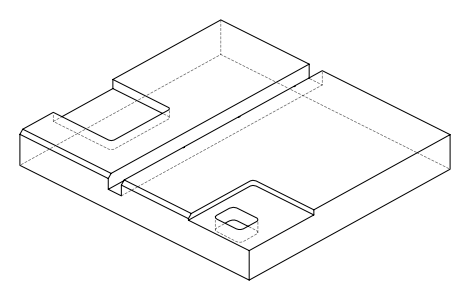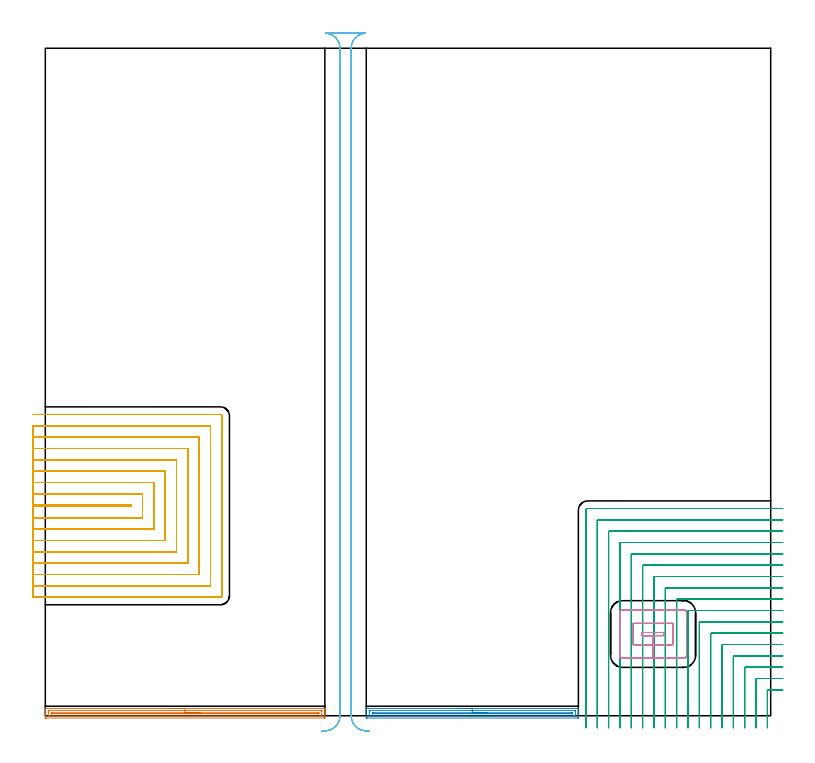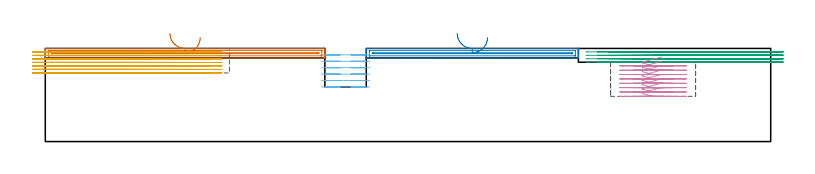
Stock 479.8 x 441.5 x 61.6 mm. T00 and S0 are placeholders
(PLAN: 6 operations, 4 tool changes, 94 min)
(1 AREA_MILL | FG_CHAMFER_SURFACE | UGT0205_001 | 4.6 min | 3749 mm3)
(2 AREA_MILL_1 | FG_CHAMFER_SURFACE_1 | UGT0205_001 | 3.53 min | 2939 mm3)
(3 MILL_CORNER_NOTCH_RECTANGULAR | CORNER_NOTCH_RECTANGULAR | NXT0201_013 | Follow Part, ap 2.5, ae 75% | 22.87 min | 164346 mm3)
(4 MILL_RECTANGULAR_POCKET | POCKET_RECTANGULAR_STRAIGHT | NXT0201_011 | Follow Part, ap 3, ae 75% | 5.2 min | 54830 mm3)
(5 MILL_SLOT | SLOT_PARTIAL_RECTANGULAR | NXT0201_013 | Follow Part, ap 2.5, ae 75% | 45.99 min | 258068 mm3)
(6 MILL_RECTANGULAR_SLOT | SLOT_RECTANGULAR | UGT0201_136 | Follow Part, ap 5, ae 75% | 11.79 min | 308305 mm3)
(TOOL UGT0205_001 | Chamfer Mill 20 x 3 x 45 deg. | D20 FL50 Z2)
(TOOL NXT0201_013 | ENDMILL 10mm | D10 FL30 Z4)
(TOOL NXT0201_011 | ENDMILL 12mm [2P460-1200-NA 1630] | D12 FL38 Z6)
(TOOL UGT0201_136 | Carbide End Mill 20.0 | D20 FL30 Z4)
(OP 1 AREA_MILL)
G17 G21 G94 G90
T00 M6
G54
G17 G0 G90 X82.45 Y4.8 S1061 M3
G43 Z71.6 H0
G94 G1 X82.488 Z70.728 F250.
X82.602 Z69.863
X82.791 Z69.012
X83.053 Z68.18
X83.387 Z67.374
X83.79 Z66.6
X84.258 Z65.864
X84.79 Z65.172
X85.379 Z64.529
X86.022 Z63.939
X86.714 Z63.408
X87.45 Z62.94
X88.224 Z62.537
X89.03 Z62.203
X89.862 Z61.941
X90.713 Z61.752
X91.578 Z61.638
X92.45 Z61.6
X184.753
X184.89 Y4.805 Z61.595
X184.892 Y4.783 Z61.574
X184.9 Y4.466 Z61.265
Y4.015 Z60.815
Y3.419 Z60.214
Y1.352 Z58.149
Y0.765 Z57.56
Y0.174 Z56.969
Y-0.119 Z56.676
Y-0.711 Z56.085
X184.897 Y-1.004 Z55.792
X184.891 Y-1.491 Z55.305
X184.798 Y-1.494 Z55.303
X184.304 Y-1.5 Z55.3
X0.596
X0.102 Y-1.494 Z55.303
X0.008 Y-1.491 Z55.305
X0. Y-1.004 Z55.792
Y0.765 Z57.56
Y1.352 Z58.149
Y1.65 Z58.447
Y3.419 Z60.214
Y4.015 Z60.815
Y4.304 Z61.103
Y4.466 Z61.265
X0.008 Y4.783 Z61.574
X0.01 Y4.805 Z61.595
X0.147 Y4.8 Z61.6
X92.45
Y3.386 Z60.186
X182.554
X182.741 Y3.385 Z60.185
X182.834 Y3.383 Z60.183
X182.878 Y3.379 Z60.179
X182.89 Y3.377 Z60.177
X182.892 Y3.362 Z60.162
X182.897 Y3.266 Z60.066
X182.9 Y3.043 Z59.843
X182.899 Y0.765 Z57.565
X182.898 Y0.391 Z57.191
X182.89 Y0.012 Z56.812
X182.886 Y-0.079 Z56.721
X182.841 Y-0.081 Z56.719
X182.735 Y-0.084 Z56.716
X182.52 Y-0.086 Z56.714
X182.486
X2.346
X2.159 Y-0.085 Z56.715
X2.066 Y-0.083 Z56.717
X2.022 Y-0.079 Z56.721
X2.01 Y-0.077 Z56.723
X2.008 Y-0.062 Z56.738
X2.003 Y0.034 Z56.834
X2. Y0.257 Z57.057
Y2.535 Z59.335
X2.002 Y2.909 Z59.709
X2.01 Y3.288 Z60.088
X2.014 Y3.379 Z60.179
X2.059 Y3.381 Z60.181
X2.165 Y3.384 Z60.184
X2.38 Y3.386 Z60.186
X2.414
X92.45
Y1.971 Z58.771
X180.413
X180.737 Y1.97 Z58.77
X180.844 Y1.967 Z58.767
X180.879 Y1.965 Z58.765
X180.89 Y1.956 Z58.756
X180.894 Y1.92 Z58.72
X180.898 Y1.812 Z58.612
X180.899 Y1.65 Z58.45
X180.897 Y1.491 Z58.291
X180.889 Y1.336 Z58.136
X180.737 Y1.333 Z58.133
X180.168 Y1.329 Z58.129
X4.487
X4.163 Y1.33 Z58.13
X4.056 Y1.333 Z58.133
X4.021 Y1.335 Z58.135
X4.01 Y1.344 Z58.144
X4.006 Y1.38 Z58.18
X4.002 Y1.488 Z58.288
X4.001 Y1.65 Z58.45
X4.003 Y1.809 Z58.609
X4.011 Y1.964 Z58.764
X4.163 Y1.967 Z58.767
X4.732 Y1.971 Z58.771
X92.45
X93.322 Z58.81
X94.186 Z58.923
X95.038 Z59.112
X95.87 Z59.375
X96.676 Z59.708
X97.45 Z60.111
X98.186 Z60.58
X98.878 Z61.111
X99.521 Z61.7
X100.11 Z62.344
X100.641 Z63.036
X101.11 Z63.771
X101.513 Z64.545
X101.847 Z65.351
X102.109 Z66.183
X102.298 Z67.035
X102.412 Z67.9
X102.45 Z68.771
G0 Z71.6
M5
M2
(OP 2 AREA_MILL_1)
G17 G21 G94 G90
T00 M6
G54
G17 G0 G90 X272.45 Y4.8 S1061 M3
G43 Z71.6 H0
G94 G1 X272.488 Z70.728 F250.
X272.602 Z69.864
X272.791 Z69.012
X273.053 Z68.18
X273.387 Z67.374
X273.79 Z66.6
X274.258 Z65.864
X274.79 Z65.172
X275.379 Z64.529
X276.022 Z63.94
X276.714 Z63.408
X277.45 Z62.94
X278.224 Z62.537
X279.03 Z62.203
X279.862 Z61.941
X280.714 Z61.752
X281.578 Z61.638
X282.45 Z61.6
X352.451
X352.591 Y4.797 Z61.588
X352.593 Y4.783 Z61.574
X352.6 Y4.467 Z61.267
Y4.012 Z60.811
Y3.419 Z60.214
Y1.354 Z58.151
Y0.765 Z57.56
Y0.175 Z56.97
Y-0.119 Z56.676
Y-0.71 Z56.086
X352.597 Y-1.004 Z55.792
X352.591 Y-1.491 Z55.305
X352.499 Y-1.494 Z55.303
X352.005 Y-1.5 Z55.3
X212.895
X212.401 Y-1.494 Z55.303
X212.309 Y-1.491 Z55.305
X212.3 Y-1.004 Z55.792
Y0.765 Z57.56
Y1.353 Z58.151
Y1.65 Z58.447
Y3.419 Z60.214
Y4.012 Z60.811
Y4.304 Z61.103
Y4.468 Z61.267
X212.307 Y4.783 Z61.574
X212.309 Y4.797 Z61.588
X212.449 Y4.8 Z61.6
X282.45
Y3.386 Z60.186
X350.255
X350.441 Y3.385 Z60.185
X350.534 Y3.382 Z60.182
X350.579 Y3.379 Z60.179
X350.59 Y3.376 Z60.176
X350.592 Y3.361 Z60.161
X350.597 Y3.266 Z60.066
X350.6 Y3.044 Z59.844
X350.599 Y0.765 Z57.565
X350.598 Y0.391 Z57.191
X350.59 Y0.014 Z56.814
X350.587 Y-0.079 Z56.721
X350.542 Y-0.081 Z56.719
X350.436 Y-0.084 Z56.716
X350.221 Y-0.086 Z56.714
X350.187
X214.645
X214.459 Y-0.085 Z56.715
X214.366 Y-0.083 Z56.717
X214.321 Y-0.079 Z56.721
X214.31 Y-0.076 Z56.724
X214.308 Y-0.061 Z56.739
X214.303 Y0.034 Z56.834
X214.3 Y0.256 Z57.056
X214.301 Y2.535 Z59.335
X214.302 Y2.909 Z59.709
X214.31 Y3.286 Z60.086
X214.313 Y3.379 Z60.179
X214.358 Y3.381 Z60.181
X214.464 Y3.384 Z60.184
X214.679 Y3.386 Z60.186
X214.713
X282.45
Y1.972 Z58.772
X348.114 Y1.971 Z58.771
X348.438 Y1.97 Z58.77
X348.545 Y1.967 Z58.767
X348.58 Y1.965 Z58.765
X348.59 Y1.954 Z58.754
X348.594 Y1.918 Z58.718
X348.598 Y1.811 Z58.611
X348.599 Y1.65 Z58.45
X348.598 Y1.491 Z58.291
X348.59 Y1.335 Z58.135
X348.438 Y1.333 Z58.133
X347.869 Y1.329 Z58.129
X216.786
X216.462 Y1.33 Z58.13
X216.355 Y1.333 Z58.133
X216.32 Y1.335 Z58.135
X216.31 Y1.345 Z58.145
X216.306 Y1.382 Z58.182
X216.302 Y1.489 Z58.289
X216.301 Y1.65 Z58.45
X216.302 Y1.809 Z58.609
X216.31 Y1.964 Z58.764
X216.462 Y1.967 Z58.767
X217.031 Y1.971 Z58.771
X282.45 Y1.972 Z58.772
X283.322 Z58.81
X284.186 Z58.923
X285.038 Z59.112
X285.87 Z59.375
X286.676 Z59.708
X287.45 Z60.111
X288.186 Z60.58
X288.878 Z61.111
X289.521 Z61.7
X290.11 Z62.344
X290.642 Z63.036
X291.11 Z63.772
X291.513 Z64.545
X291.847 Z65.351
X292.109 Z66.183
X292.298 Z67.035
X292.412 Z67.9
X292.45 Z68.772
G0 Z71.6
M5
M2
(OP 3 MILL_CORNER_NOTCH_RECTANGULAR)
G17 G21 G94 G90
T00 M6
G54
G17 G0 G90 X487.8 Y17.1 S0 M3
G43 Z71.6 H0
Z59.325
G94 G1 X484.8 F250.
X478.092 F500.
G3 X477.6 Y16.608 R0.5
G1 Y-5.
Y-8. F250.
G0 Z71.6
X487.8 Y24.6
Z59.325
G1 X484.8
X470.593 F500.
G3 X470.1 Y24.107 R0.5
G1 Y16.608
Y-5.
Y-8. F250.
G0 Z71.6
X487.8 Y32.1
Z59.325
G1 X484.8
X463.093 F500.
G3 X462.6 Y31.607 R0.5
G1 Y24.107
Y-5.
Y-8. F250.
G0 Z71.6
X487.8 Y39.6
Z59.325
G1 X484.8
X455.593 F500.
G3 X455.1 Y39.107 R0.5
G1 Y31.607
Y-5.
Y-8. F250.
G0 Z71.6
X487.8 Y47.1
Z59.325
G1 X484.8
X448.093 F500.
G3 X447.6 Y46.607 R0.5
G1 Y39.107
Y-5.
Y-8. F250.
G0 Z71.6
X487.8 Y54.6
Z59.325
G1 X484.8
X440.594 F500.
G3 X440.1 Y54.106 R0.5
G1 Y46.607
Y-5.
Y-8. F250.
G0 Z71.6
X487.8 Y62.1
Z59.325
G1 X484.8
X433.094 F500.
G3 X432.6 Y61.606 R0.5
G1 Y54.106
Y-5.
X432.599 Y-8. F250.
G0 Z71.6
X487.8 Y69.6
Z59.325
G1 X484.8
X425.594 F500.
G3 X425.1 Y69.106 R0.5
G1 Y61.606
Y-5.
X425.099 Y-8. F250.
G0 Z71.6
X487.8 Y77.1
Z59.325
G1 X484.8
X418.095 F500.
G3 X417.6 Y76.605 R0.5
G1 Y69.106
Y-5.
X417.599 Y-8. F250.
G0 Z71.6
X487.8 Y84.6
Z59.325
G1 X484.8
X410.595 F500.
G3 X410.1 Y84.105 R0.5
G1 Y76.605
Y-5.
X410.099 Y-8. F250.
G0 Z71.6
X487.8 Y92.1
Z59.325
G1 X484.8
X403.095 F500.
G3 X402.6 Y91.605 R0.5
G1 Y84.105
Y-5.
X402.599 Y-8. F250.
G0 Z71.6
X487.8 Y99.6
Z59.325
G1 X484.8
X395.595 F500.
G3 X395.1 Y99.105 R0.5
G1 Y91.605
Y-5.
X395.099 Y-8. F250.
G0 Z71.6
X487.8 Y107.1
Z59.325
G1 X484.8
X388.096 F500.
G3 X387.6 Y106.604 R0.5
G1 Y99.105
Y-5.
X387.599 Y-8. F250.
G0 Z71.6
X487.8 Y114.6
Z59.325
G1 X484.8
X380.596 F500.
G3 X380.1 Y114.104 R0.5
G1 Y106.604
Y-5.
X380.098 Y-8. F250.
G0 Z71.6
X487.8 Y122.1
Z59.325
G1 X484.8
X373.096 F500.
G3 X372.6 Y121.604 R0.5
G1 Y114.104
Y-5.
X372.597 Y-8. F250.
G0 Z71.6
X487.8 Y129.6
Z59.325
G1 X484.8
X365.596 F500.
G3 X365.1 Y129.104 R0.5
G1 Y121.604
Y-5.
X365.095 Y-8. F250.
G0 Z71.6
X487.8 Y137.1
Z59.325
G1 X484.8
X358.8 F500.
G3 X357.6 Y135.9 R1.2
G1 Y-4.987
Y-7.987 F250.
G0 Z71.6
X487.8 Y17.1
Z57.05
G1 X484.8
X478.092 F500.
G3 X477.6 Y16.608 R0.5
G1 Y-5.
Y-8. F250.
G0 Z71.6
X487.8 Y24.6
Z57.05
G1 X484.8
X470.593 F500.
G3 X470.1 Y24.107 R0.5
G1 Y-5.
Y-8. F250.
G0 Z71.6
X487.8 Y32.1
Z57.05
G1 X484.8
X463.093 F500.
G3 X462.6 Y31.607 R0.5
G1 Y-5.
Y-8. F250.
G0 Z71.6
X487.8 Y39.6
Z57.05
G1 X484.8
X455.593 F500.
G3 X455.1 Y39.107 R0.5
G1 Y-5.
Y-8. F250.
G0 Z71.6
X487.8 Y47.1
Z57.05
G1 X484.8
X448.093 F500.
G3 X447.6 Y46.607 R0.5
G1 Y-5.
Y-8. F250.
G0 Z71.6
X487.8 Y54.6
Z57.05
G1 X484.8
X440.594 F500.
G3 X440.1 Y54.106 R0.5
G1 Y-5.
Y-8. F250.
G0 Z71.6
X487.8 Y62.1
Z57.05
G1 X484.8
X433.094 F500.
G3 X432.6 Y61.606 R0.5
G1 Y-5.
Y-8. F250.
G0 Z71.6
X487.8 Y69.6
Z57.05
G1 X484.8
X425.594 F500.
G3 X425.1 Y69.106 R0.5
G1 Y-5.
Y-8. F250.
G0 Z71.6
X487.8 Y77.1
Z57.05
G1 X484.8
X418.095 F500.
G3 X417.6 Y76.605 R0.5
G1 Y-5.
Y-8. F250.
G0 Z71.6
X487.8 Y84.6
Z57.05
G1 X484.8
X410.595 F500.
G3 X410.1 Y84.105 R0.5
G1 Y-5.
Y-8. F250.
G0 Z71.6
X487.8 Y92.1
Z57.05
G1 X484.8
X403.095 F500.
G3 X402.6 Y91.605 R0.5
G1 Y-5.
Y-8. F250.
G0 Z71.6
X487.8 Y99.6
Z57.05
G1 X484.8
X395.595 F500.
G3 X395.1 Y99.105 R0.5
G1 Y-5.
Y-8. F250.
G0 Z71.6
X487.8 Y107.1
Z57.05
G1 X484.8
X388.096 F500.
G3 X387.6 Y106.604 R0.5
G1 Y-5.
Y-8. F250.
G0 Z71.6
X487.8 Y114.6
Z57.05
G1 X484.8
X380.596 F500.
G3 X380.1 Y114.104 R0.5
G1 Y-5.
Y-8. F250.
G0 Z71.6
X487.8 Y122.1
Z57.05
G1 X484.8
X373.096 F500.
G3 X372.6 Y121.604 R0.5
G1 Y-5.
Y-8. F250.
G0 Z71.6
X487.8 Y129.6
Z57.05
G1 X484.8
X365.596 F500.
G3 X365.1 Y129.104 R0.5
G1 Y-5.
Y-8. F250.
G0 Z71.6
X487.8 Y137.1
Z57.05
G1 X484.8
X358.8 F500.
G3 X357.6 Y135.9 R1.2
G1 Y-5.
Y-8. F250.
G0 Z71.6
X487.8 Y17.1
Z54.775
G1 X484.8
X478.092 F500.
G3 X477.6 Y16.608 R0.5
G1 Y-5.
Y-8. F250.
G0 Z71.6
X487.8 Y24.6
Z54.775
G1 X484.8
X470.593 F500.
G3 X470.1 Y24.107 R0.5
G1 Y-5.
Y-8. F250.
G0 Z71.6
X487.8 Y32.1
Z54.775
G1 X484.8
X463.093 F500.
G3 X462.6 Y31.607 R0.5
G1 Y-5.
Y-8. F250.
G0 Z71.6
X487.8 Y39.6
Z54.775
G1 X484.8
X455.593 F500.
G3 X455.1 Y39.107 R0.5
G1 Y-5.
Y-8. F250.
G0 Z71.6
X487.8 Y47.1
Z54.775
G1 X484.8
X448.093 F500.
G3 X447.6 Y46.607 R0.5
G1 Y-5.
Y-8. F250.
G0 Z71.6
X487.8 Y54.6
Z54.775
G1 X484.8
X440.594 F500.
G3 X440.1 Y54.106 R0.5
G1 Y-5.
Y-8. F250.
G0 Z71.6
X487.8 Y62.1
Z54.775
G1 X484.8
X433.094 F500.
G3 X432.6 Y61.606 R0.5
G1 Y-5.
Y-8. F250.
G0 Z71.6
X487.8 Y69.6
Z54.775
G1 X484.8
X425.594 F500.
G3 X425.1 Y69.106 R0.5
G1 Y-5.
Y-8. F250.
G0 Z71.6
X487.8 Y77.1
Z54.775
G1 X484.8
X418.095 F500.
G3 X417.6 Y76.605 R0.5
G1 Y-5.
Y-8. F250.
G0 Z71.6
X487.8 Y84.6
Z54.775
G1 X484.8
X410.595 F500.
G3 X410.1 Y84.105 R0.5
G1 Y-5.
Y-8. F250.
G0 Z71.6
X487.8 Y92.1
Z54.775
G1 X484.8
X403.095 F500.
G3 X402.6 Y91.605 R0.5
G1 Y-5.
Y-8. F250.
G0 Z71.6
X487.8 Y99.6
Z54.775
G1 X484.8
X395.595 F500.
G3 X395.1 Y99.105 R0.5
G1 Y-5.
Y-8. F250.
G0 Z71.6
X487.8 Y107.1
Z54.775
G1 X484.8
X388.096 F500.
G3 X387.6 Y106.604 R0.5
G1 Y-5.
Y-8. F250.
G0 Z71.6
X487.8 Y114.6
Z54.775
G1 X484.8
X380.596 F500.
G3 X380.1 Y114.104 R0.5
G1 Y-5.
Y-8. F250.
G0 Z71.6
X487.8 Y122.1
Z54.775
G1 X484.8
X373.096 F500.
G3 X372.6 Y121.604 R0.5
G1 Y-5.
Y-8. F250.
G0 Z71.6
X487.8 Y129.6
Z54.775
G1 X484.8
X365.596 F500.
G3 X365.1 Y129.104 R0.5
G1 Y-5.
Y-8. F250.
G0 Z71.6
X487.8 Y137.1
Z54.775
G1 X484.8
X358.8 F500.
G3 X357.6 Y135.9 R1.2
G1 Y-5.
Y-8. F250.
G0 Z71.6
X487.8 Y17.1
Z52.5
G1 X484.8
X478.092 F500.
G3 X477.6 Y16.608 R0.5
G1 Y-5.
Y-8. F250.
G0 Z71.6
X487.8 Y24.6
Z52.5
G1 X484.8
X470.593 F500.
G3 X470.1 Y24.107 R0.5
G1 Y-5.
Y-8. F250.
G0 Z71.6
X487.8 Y32.1
Z52.5
G1 X484.8
X463.093 F500.
G3 X462.6 Y31.607 R0.5
G1 Y-5.
Y-8. F250.
G0 Z71.6
X487.8 Y39.6
Z52.5
G1 X484.8
X455.593 F500.
G3 X455.1 Y39.107 R0.5
G1 Y-5.
Y-8. F250.
G0 Z71.6
X487.8 Y47.1
Z52.5
G1 X484.8
X448.093 F500.
G3 X447.6 Y46.607 R0.5
G1 Y-5.
Y-8. F250.
G0 Z71.6
X487.8 Y54.6
Z52.5
G1 X484.8
X440.594 F500.
G3 X440.1 Y54.106 R0.5
G1 Y-5.
Y-8. F250.
G0 Z71.6
X487.8 Y62.1
Z52.5
G1 X484.8
X433.094 F500.
G3 X432.6 Y61.606 R0.5
G1 Y-5.
Y-8. F250.
G0 Z71.6
X487.8 Y69.6
Z52.5
G1 X484.8
X425.594 F500.
G3 X425.1 Y69.106 R0.5
G1 Y-5.
Y-8. F250.
G0 Z71.6
X487.8 Y77.1
Z52.5
G1 X484.8
X418.095 F500.
G3 X417.6 Y76.605 R0.5
G1 Y-5.
Y-8. F250.
G0 Z71.6
X487.8 Y84.6
Z52.5
G1 X484.8
X410.595 F500.
G3 X410.1 Y84.105 R0.5
G1 Y-5.
Y-8. F250.
G0 Z71.6
X487.8 Y92.1
Z52.5
G1 X484.8
X403.095 F500.
G3 X402.6 Y91.605 R0.5
G1 Y-5.
Y-8. F250.
G0 Z71.6
X487.8 Y99.6
Z52.5
G1 X484.8
X395.595 F500.
G3 X395.1 Y99.105 R0.5
G1 Y-5.
Y-8. F250.
G0 Z71.6
X487.8 Y107.1
Z52.5
G1 X484.8
X388.096 F500.
G3 X387.6 Y106.604 R0.5
G1 Y-5.
Y-8. F250.
G0 Z71.6
X487.8 Y114.6
Z52.5
G1 X484.8
X380.596 F500.
G3 X380.1 Y114.104 R0.5
G1 Y-5.
Y-8. F250.
G0 Z71.6
X487.8 Y122.1
Z52.5
G1 X484.8
X373.096 F500.
G3 X372.6 Y121.604 R0.5
G1 Y-5.
Y-8. F250.
G0 Z71.6
X487.8 Y129.6
Z52.5
G1 X484.8
X365.596 F500.
G3 X365.1 Y129.104 R0.5
G1 Y-5.
Y-8. F250.
G0 Z71.6
X487.8 Y137.1
Z52.5
G1 X484.8
X358.8 F500.
G3 X357.6 Y135.9 R1.2
G1 Y-5.
Y-8. F250.
G0 Z71.6
M5
M2
(OP 4 MILL_RECTANGULAR_POCKET)
G17 G21 G94 G90
T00 M6
G54
G17 G0 G90 X407.651 Y55.1 S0 M3
G43 Z71.6 H1
Z55.954
G94 G1 X394.9 Z52.538 F250.
Y53. Z51.975
X402. Z50.073
X409.1 F500.
Y55.1
X394.9
Y53.
X402.
Y47.
X415.1
Y61.1
X388.9
Y47.
X402.
Y38.
X422.2
G3 X424.1 Y39.9 R1.9
G1 Y68.2
G3 X422.2 Y70.1 R1.9
G1 X381.8
G3 X379.9 Y68.2 R1.9
G1 Y39.9
G3 X381.8 Y38. R1.9
G1 X402.
X403.
G0 X407.651 Y55.1 Z53.073
G1 X394.9 Z49.656 F250.
Y53. Z49.093
X402. Z47.191
X409.1 F500.
Y55.1
X394.9
Y53.
X402.
Y47.
X415.1
Y61.1
X388.9
Y47.
X402.
Y38.
X422.2
G3 X424.1 Y39.9 R1.9
G1 Y68.2
G3 X422.2 Y70.1 R1.9
G1 X381.8
G3 X379.9 Y68.2 R1.9
G1 Y39.9
G3 X381.8 Y38. R1.9
G1 X402.
X403.
G0 X407.651 Y55.1 Z50.191
G1 X394.9 Z46.774 F250.
Y53. Z46.211
X402. Z44.309
X409.1 F500.
Y55.1
X394.9
Y53.
X402.
Y47.
X415.1
Y61.1
X388.9
Y47.
X402.
Y38.
X422.2
G3 X424.1 Y39.9 R1.9
G1 Y68.2
G3 X422.2 Y70.1 R1.9
G1 X381.8
G3 X379.9 Y68.2 R1.9
G1 Y39.9
G3 X381.8 Y38. R1.9
G1 X402.
X403.
G0 X407.651 Y55.1 Z47.309
G1 X394.9 Z43.892 F250.
Y53. Z43.33
X402. Z41.427
X409.1 F500.
Y55.1
X394.9
Y53.
X402.
Y47.
X415.1
Y61.1
X388.9
Y47.
X402.
Y38.
X422.2
G3 X424.1 Y39.9 R1.9
G1 Y68.2
G3 X422.2 Y70.1 R1.9
G1 X381.8
G3 X379.9 Y68.2 R1.9
G1 Y39.9
G3 X381.8 Y38. R1.9
G1 X402.
X403.
G0 X407.651 Y55.1 Z44.427
G1 X394.9 Z41.011 F250.
Y53. Z40.448
X402. Z38.545
X409.1 F500.
Y55.1
X394.9
Y53.
X402.
Y47.
X415.1
Y61.1
X388.9
Y47.
X402.
Y38.
X422.2
G3 X424.1 Y39.9 R1.9
G1 Y68.2
G3 X422.2 Y70.1 R1.9
G1 X381.8
G3 X379.9 Y68.2 R1.9
G1 Y39.9
G3 X381.8 Y38. R1.9
G1 X402.
X403.
G0 X407.651 Y55.1 Z41.545
G1 X394.9 Z38.129 F250.
Y53. Z37.566
X402. Z35.664
X409.1 F500.
Y55.1
X394.9
Y53.
X402.
Y47.
X415.1
Y61.1
X388.9
Y47.
X402.
Y38.
X422.2
G3 X424.1 Y39.9 R1.9
G1 Y68.2
G3 X422.2 Y70.1 R1.9
G1 X381.8
G3 X379.9 Y68.2 R1.9
G1 Y39.9
G3 X381.8 Y38. R1.9
G1 X402.
X403.
G0 X407.651 Y55.1 Z38.664
G1 X394.9 Z35.247 F250.
Y53. Z34.684
X402. Z32.782
X409.1 F500.
Y55.1
X394.9
Y53.
X402.
Y47.
X415.1
Y61.1
X388.9
Y47.
X402.
Y38.
X422.2
G3 X424.1 Y39.9 R1.9
G1 Y68.2
G3 X422.2 Y70.1 R1.9
G1 X381.8
G3 X379.9 Y68.2 R1.9
G1 Y39.9
G3 X381.8 Y38. R1.9
G1 X402.
X403.
G0 X407.651 Y55.1 Z35.782
G1 X394.9 Z32.365 F250.
Y53. Z31.802
X402. Z29.9
X409.1 F500.
Y55.1
X394.9
Y53.
X402.
Y47.
X415.1
Y61.1
X388.9
Y47.
X402.
Y38.
X422.2
G3 X424.1 Y39.9 R1.9
G1 Y68.2
G3 X422.2 Y70.1 R1.9
G1 X381.8
G3 X379.9 Y68.2 R1.9
G1 Y39.9
G3 X381.8 Y38. R1.9
G1 X402.
X403.
G0 Z71.6
M5
M2
(OP 5 MILL_SLOT)
G17 G21 G94 G90
T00 M6
G54
G17 G0 G90 X-8. Y138.4 S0 M3
G43 Z71.6 H0
Z59.286
G94 G1 X-5. F250.
X56.8 F500.
Y139.3
X-5.
X-8. F250.
Y130.9
X-5.
X64.3 F500.
Y146.8
X-5.
X-8. F250.
Y123.4
X-5.
X71.8 F500.
Y154.3
X-5.
X-8. F250.
Y115.9
X-5.
X79.3 F500.
Y161.8
X-5.
X-8. F250.
Y108.4
X-5.
X86.8 F500.
Y169.3
X-5.
X-8. F250.
Y100.9
X-5.
X94.3 F500.
Y176.8
X-5.
X-8. F250.
Y93.4
X-5.
X101.8 F500.
Y184.3
X-5.
X-8. F250.
Y85.9
X-5.
X109.3 F500.
Y191.8
X-5.
X-8. F250.
Y78.4
X-5.
X115.8 F500.
G3 X116.8 Y79.4 R1.
G1 Y198.3
G3 X115.8 Y199.3 R1.
G1 X-5.
X-8. F250.
G0 Y138.4 Z56.971
G1 X-5.
X56.8 F500.
Y139.3
X-5.
X-8. F250.
Y130.9
X-5.
X64.3 F500.
Y146.8
X-5.
X-8. F250.
Y123.4
X-5.
X71.8 F500.
Y154.3
X-5.
X-8. F250.
Y115.9
X-5.
X79.3 F500.
Y161.8
X-5.
X-8. F250.
Y108.4
X-5.
X86.8 F500.
Y169.3
X-5.
X-8. F250.
Y100.9
X-5.
X94.3 F500.
Y176.8
X-5.
X-8. F250.
Y93.4
X-5.
X101.8 F500.
Y184.3
X-5.
X-8. F250.
Y85.9
X-5.
X109.3 F500.
Y191.8
X-5.
X-8. F250.
Y78.4
X-5.
X115.8 F500.
G3 X116.8 Y79.4 R1.
G1 Y198.3
G3 X115.8 Y199.3 R1.
G1 X-5.
X-8. F250.
G0 Y138.4 Z54.657
G1 X-5.
X56.8 F500.
Y139.3
X-5.
X-8. F250.
Y130.9
X-5.
X64.3 F500.
Y146.8
X-5.
X-8. F250.
Y123.4
X-5.
X71.8 F500.
Y154.3
X-5.
X-8. F250.
Y115.9
X-5.
X79.3 F500.
Y161.8
X-5.
X-8. F250.
Y108.4
X-5.
X86.8 F500.
Y169.3
X-5.
X-8. F250.
Y100.9
X-5.
X94.3 F500.
Y176.8
X-5.
X-8. F250.
Y93.4
X-5.
X101.8 F500.
Y184.3
X-5.
X-8. F250.
Y85.9
X-5.
X109.3 F500.
Y191.8
X-5.
X-8. F250.
Y78.4
X-5.
X115.8 F500.
G3 X116.8 Y79.4 R1.
G1 Y198.3
G3 X115.8 Y199.3 R1.
G1 X-5.
X-8. F250.
G0 Y138.4 Z52.343
G1 X-5.
X56.8 F500.
Y139.3
X-5.
X-8. F250.
Y130.9
X-5.
X64.3 F500.
Y146.8
X-5.
X-8. F250.
Y123.4
X-5.
X71.8 F500.
Y154.3
X-5.
X-8. F250.
Y115.9
X-5.
X79.3 F500.
Y161.8
X-5.
X-8. F250.
Y108.4
X-5.
X86.8 F500.
Y169.3
X-5.
X-8. F250.
Y100.9
X-5.
X94.3 F500.
Y176.8
X-5.
X-8. F250.
Y93.4
X-5.
X101.8 F500.
Y184.3
X-5.
X-8. F250.
Y85.9
X-5.
X109.3 F500.
Y191.8
X-5.
X-8. F250.
Y78.4
X-5.
X115.8 F500.
G3 X116.8 Y79.4 R1.
G1 Y198.3
G3 X115.8 Y199.3 R1.
G1 X-5.
X-8. F250.
G0 Y138.4 Z50.029
G1 X-5.
X56.8 F500.
Y139.3
X-5.
X-8. F250.
Y130.9
X-5.
X64.3 F500.
Y146.8
X-5.
X-8. F250.
Y123.4
X-5.
X71.8 F500.
Y154.3
X-5.
X-8. F250.
Y115.9
X-5.
X79.3 F500.
Y161.8
X-5.
X-8. F250.
Y108.4
X-5.
X86.8 F500.
Y169.3
X-5.
X-8. F250.
Y100.9
X-5.
X94.3 F500.
Y176.8
X-5.
X-8. F250.
Y93.4
X-5.
X101.8 F500.
Y184.3
X-5.
X-8. F250.
Y85.9
X-5.
X109.3 F500.
Y191.8
X-5.
X-8. F250.
Y78.4
X-5.
X115.8 F500.
G3 X116.8 Y79.4 R1.
G1 Y198.3
G3 X115.8 Y199.3 R1.
G1 X-5.
X-8. F250.
G0 Y138.4 Z47.714
G1 X-5.
X56.8 F500.
Y139.3
X-5.
X-8. F250.
Y130.9
X-5.
X64.3 F500.
Y146.8
X-5.
X-8. F250.
Y123.4
X-5.
X71.8 F500.
Y154.3
X-5.
X-8. F250.
Y115.9
X-5.
X79.3 F500.
Y161.8
X-5.
X-8. F250.
Y108.4
X-5.
X86.8 F500.
Y169.3
X-5.
X-8. F250.
Y100.9
X-5.
X94.3 F500.
Y176.8
X-5.
X-8. F250.
Y93.4
X-5.
X101.8 F500.
Y184.3
X-5.
X-8. F250.
Y85.9
X-5.
X109.3 F500.
Y191.8
X-5.
X-8. F250.
Y78.4
X-5.
X115.8 F500.
G3 X116.8 Y79.4 R1.
G1 Y198.3
G3 X115.8 Y199.3 R1.
G1 X-5.
X-8. F250.
G0 Y138.4 Z45.4
G1 X-5.
X56.8 F500.
Y139.3
X-5.
X-8. F250.
Y130.9
X-5.
X64.3 F500.
Y146.8
X-5.
X-8. F250.
Y123.4
X-5.
X71.8 F500.
Y154.3
X-5.
X-8. F250.
Y115.9
X-5.
X79.3 F500.
Y161.8
X-5.
X-8. F250.
Y108.4
X-5.
X86.8 F500.
Y169.3
X-5.
X-8. F250.
Y100.9
X-5.
X94.3 F500.
Y176.8
X-5.
X-8. F250.
Y93.4
X-5.
X101.8 F500.
Y184.3
X-5.
X-8. F250.
Y85.9
X-5.
X109.3 F500.
Y191.8
X-5.
X-8. F250.
Y78.4
X-5.
X115.8 F500.
G3 X116.8 Y79.4 R1.
G1 Y198.3
G3 X115.8 Y199.3 R1.
G1 X-5.
X-8. F250.
G0 Z71.6
M5
M2
(OP 6 MILL_RECTANGULAR_SLOT)
G17 G21 G94 G90
T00 M6
G54
G17 G0 G90 X213.519 Y-10.369 S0 M3
G43 Z71.6 H0
Z57.35
G94 G1 X210.565 Y-9.848 F250.
G2 X202.3 Y0. R10. F500.
G1 Y441.5
G2 X211.526 Y451.47 R10.
G1 Y451.5
X185.674
Y451.47
G2 X194.9 Y441.5 R10.
G1 Y0.
G2 X186.634 Y-9.848 R10.
G1 X183.68 Y-10.369 F250.
G0 X214.517 Y-10.202 Z53.1
G1 X211.526 Y-9.97
G2 X202.3 Y0. R10. F500.
G1 Y441.5
G2 X211.526 Y451.47 R10.
G1 Y451.5
X185.674
Y451.47
G2 X194.9 Y441.5 R10.
G1 Y0.
G2 X185.674 Y-9.97 R10.
G1 X182.683 Y-10.202 F250.
G0 X214.517 Z48.85
G1 X211.526 Y-9.97
G2 X202.3 Y0. R10. F500.
G1 Y441.5
G2 X211.526 Y451.47 R10.
G1 Y451.5
X185.674
Y451.47
G2 X194.9 Y441.5 R10.
G1 Y0.
G2 X185.674 Y-9.97 R10.
G1 X182.683 Y-10.202 F250.
G0 X214.517 Z44.6
G1 X211.526 Y-9.97
G2 X202.3 Y0. R10. F500.
G1 Y441.5
G2 X211.853 Y451.49 R10.
G1 Y451.5
X185.347
Y451.49
G2 X194.9 Y441.5 R10.
G1 Y0.
G2 X185.674 Y-9.97 R10.
G1 X182.683 Y-10.202 F250.
G0 X214.517 Z40.35
G1 X211.526 Y-9.97
G2 X202.3 Y0. R10. F500.
G1 Y441.5
G2 X211.853 Y451.49 R10.
G1 Y451.5
X185.347
Y451.49
G2 X194.9 Y441.5 R10.
G1 Y0.
G2 X185.674 Y-9.97 R10.
G1 X182.683 Y-10.202 F250.
G0 X214.517 Z36.1
G1 X211.526 Y-9.97
G2 X202.3 Y0. R10. F500.
G1 Y441.5
G2 X211.853 Y451.49 R10.
G1 Y451.5
X185.347
Y451.49
G2 X194.9 Y441.5 R10.
G1 Y0.
G2 X185.674 Y-9.97 R10.
G1 X182.683 Y-10.202 F250.
G0 Z71.6
M5
M2
